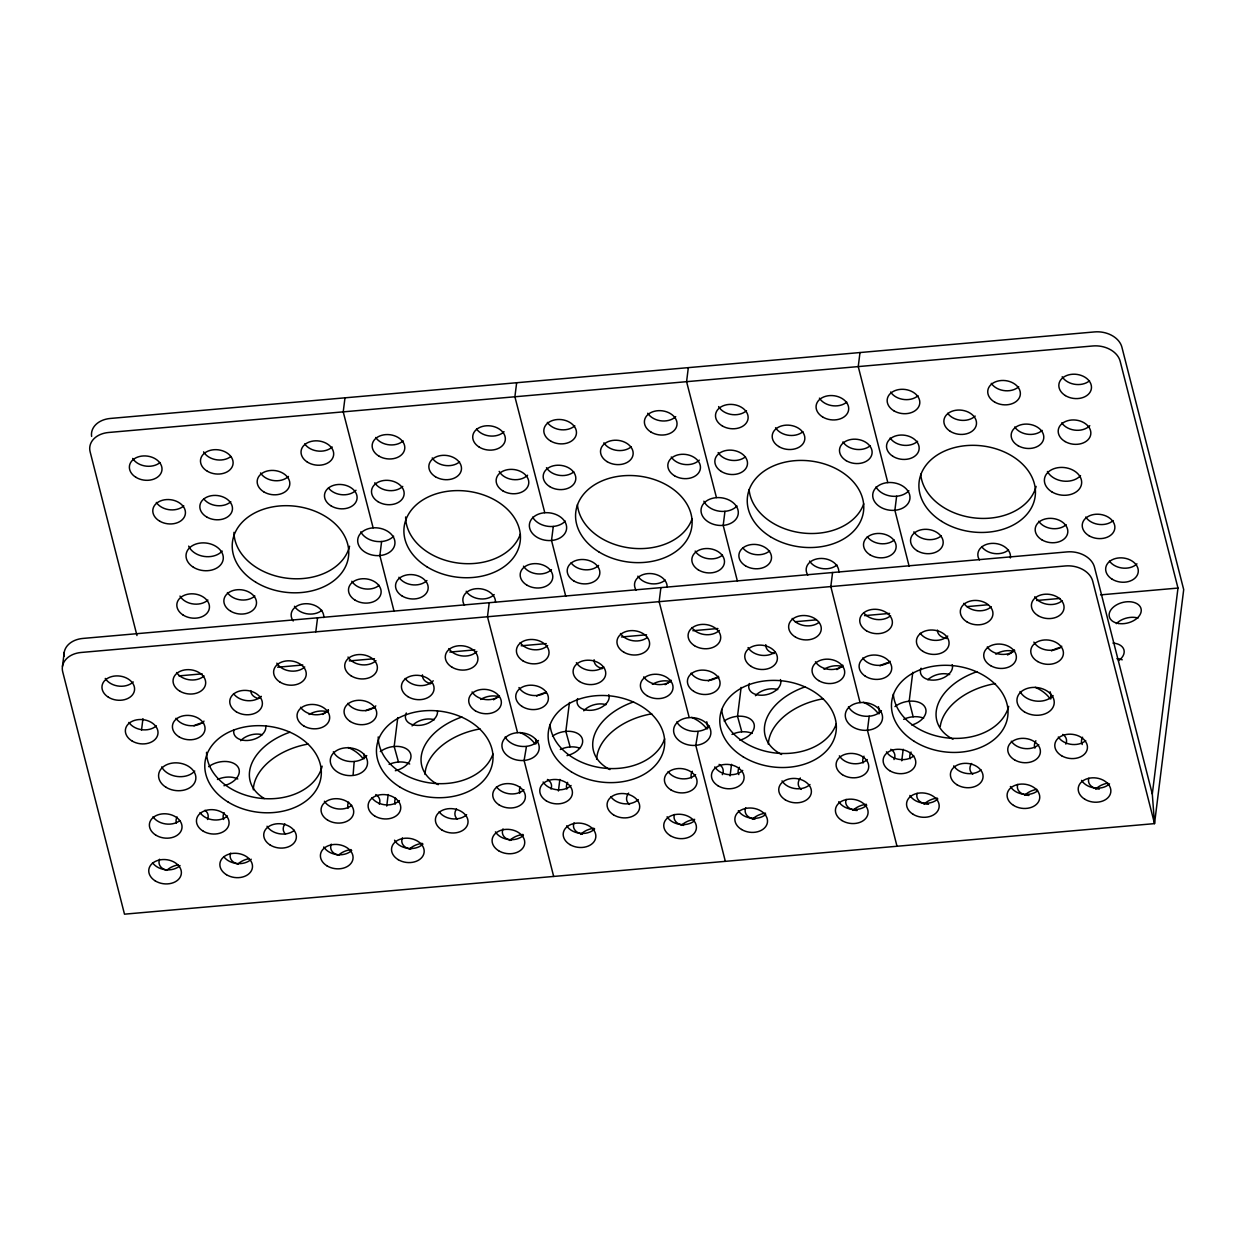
<?xml version="1.0" encoding="UTF-8"?>
<svg xmlns="http://www.w3.org/2000/svg" width="1246" height="1246" viewBox="0 0 1246 1246"><rect width="100%" height="100%" fill="white"/><g stroke="black" fill="none" stroke-linecap="round" stroke-linejoin="round"><path stroke-width="1.5" d="M62.471 666.345L64.216 652.312M141.53 730.109L142.947 718.662M315.799 631.847L317.559 617.798M344.986 397.832L343.226 411.865L373.13 527.837M333.321 751.821A18.721 13.862 7.1 0 0 354.176 761.508L353.07 775.479A18.721 13.862 7.1 0 0 367.196 760.029A18.721 13.862 7.1 0 0 345.89 747.802L345.376 747.849A18.721 13.862 7.1 0 0 330.595 763.3A18.721 13.862 7.1 0 0 352.431 775.542M386.743 806.084L388.176 794.527M398.471 762.022L394.172 746.479L397.77 717.603M489.226 602.706L487.482 616.754L517.557 732.71A18.721 13.862 7.1 0 1 538.879 744.952A18.721 13.862 7.1 0 1 524.737 760.387L523.273 760.512A18.721 13.862 7.1 0 1 502.216 748.021A18.721 13.862 7.1 0 1 516.716 732.788L517.043 732.757M516.654 382.74L514.894 396.773L544.798 512.745A18.721 13.862 7.1 0 1 566.26 524.831A18.721 13.862 7.1 0 1 552.352 540.39L550.888 540.53A18.721 13.862 7.1 0 1 529.675 528.195A18.721 13.862 7.1 0 1 543.957 512.822L544.471 512.776M538.428 740.467A18.721 13.862 7.1 0 1 526.482 746.338L524.099 760.449L553.676 876.452M565.326 521.093A18.721 13.862 7.1 0 1 554.096 526.342L553.286 526.435L551.526 540.468L565.746 596.258M558.41 790.992L559.859 779.435M569.438 702.51L565.84 731.386L570.138 746.93A18.721 12.086 -14.3 0 1 579.639 748.145M660.894 587.614L659.15 601.662L689.225 717.618A18.721 13.862 7.1 0 1 710.547 729.86A18.721 13.862 7.1 0 1 696.405 745.295L694.957 745.42A18.721 13.862 7.1 0 1 673.884 732.928A18.721 13.862 7.1 0 1 688.384 717.696L688.711 717.665M688.322 367.648L686.577 381.681L716.466 497.652A18.721 13.862 7.1 0 1 737.928 509.739A18.721 13.862 7.1 0 1 724.019 525.298L722.571 525.438A18.721 13.862 7.1 0 1 701.342 513.103A18.721 13.862 7.1 0 1 715.625 497.73L716.139 497.684M709.472 726.091A18.721 13.862 7.1 0 1 698.165 731.246L695.782 745.357L725.343 861.36M737.009 506.001A18.721 13.862 7.1 0 1 725.764 511.249L724.954 511.343L723.194 525.376L737.414 581.166M730.078 775.9L731.527 764.343M741.121 687.418L737.523 716.294L741.822 731.838A18.721 12.086 -14.3 0 1 752.195 733.411M832.577 572.521L830.817 586.57L860.052 702.604M859.989 352.556L858.245 366.589L887.806 482.591A18.721 13.862 7.1 0 1 909.658 494.833A18.721 13.862 7.1 0 1 894.877 510.284L894.239 510.346A18.721 13.862 7.1 0 1 873.025 498.011A18.721 13.862 7.1 0 1 887.308 482.638L887.822 482.591M881.436 710.687A18.721 13.862 7.1 0 1 869.194 716.232L867.45 730.265L897.011 846.268M908.864 490.706A18.721 13.862 7.1 0 1 896.622 496.251L894.877 510.284L909.097 566.073M901.761 760.808L903.194 749.267M912.788 672.31L909.191 701.202L913.162 716.777A18.721 12.086 -14.3 0 1 923.629 718.21M91.612 436.411A23.394 17.319 7.1 0 1 110.364 418.454L1094.611 331.919A23.394 17.319 7.1 0 1 1121.914 347.229L1183.7 589.607L1154.528 823.622L1092.742 581.243A23.394 17.319 7.1 0 0 1065.439 565.949L81.192 652.468A23.394 17.319 7.1 0 0 62.705 671.796L124.491 914.175L1154.528 823.622L1152.301 793.998L1177.984 588.065L1120.17 361.262A23.394 17.319 7.1 0 0 1092.867 345.967L108.604 432.487A23.394 17.319 7.1 0 0 90.133 451.815L136.967 635.538M354.176 761.493L354.814 761.431A18.721 13.862 7.1 0 0 366.76 755.559M178.926 675.893L202.164 673.852M277.671 667.217L302.84 665.006M349.301 660.925L374.47 658.713M449.822 652.079L474.897 649.882M521.186 645.802L546.262 643.606M621.489 636.986L646.565 634.79M692.854 630.725L717.93 628.514M795.088 621.723L816.301 619.869M864.537 615.633L889.613 613.421M966.943 606.631L988.234 604.746M1036.641 600.494L1059.879 598.454M1100.53 594.872L1177.984 588.065M896.622 496.251L895.983 496.297A18.721 13.862 7.1 0 1 875.969 486.952M724.954 511.343L724.315 511.39A18.721 13.862 7.1 0 1 703.865 501.204M553.271 526.435L552.648 526.482A18.721 13.862 7.1 0 1 532.618 517.137M913.162 716.777L912.648 716.824A18.721 12.086 -14.3 0 0 903.677 719.316M741.495 731.869L740.981 731.916A18.721 12.086 -14.3 0 0 732.009 734.408M569.811 746.961L569.297 747.008A18.721 12.086 -14.3 0 0 560.326 749.485M869.194 716.216L868.369 716.279A18.721 13.862 7.1 0 1 848.464 706.794M697.526 731.309L696.701 731.371A18.721 13.862 7.1 0 1 676.796 721.886M525.859 746.401L525.033 746.463A18.721 13.862 7.1 0 1 505.128 736.978M1152.301 793.998L1094.486 567.195A23.394 17.319 7.1 0 0 1067.183 551.9L82.937 638.435A23.394 17.319 7.1 0 0 64.185 656.393M394.079 611.35L379.859 555.56L381.603 541.527L382.429 541.434A18.721 13.862 7.1 0 0 393.658 536.185M1014.711 650.381A16.369 12.117 7.1 0 1 987.284 646.954M1053.104 695.595A18.721 13.862 7.1 0 1 1035.628 701.031A18.721 13.862 7.1 0 1 1020.022 691.468M937.849 798.935A16.369 12.117 7.1 0 1 909.876 795.446M913.801 755.886A16.369 12.117 7.1 0 1 886.451 751.821M890.158 661.268A16.369 12.117 7.1 0 1 862.699 657.981M1061.763 646.238A16.369 12.117 7.1 0 1 1033.884 642.095M991.302 606.755A16.369 12.117 7.1 0 1 963.859 603.329M890.578 615.726A16.369 12.117 7.1 0 1 863.665 612.705M1085.718 740.576A16.369 12.117 7.1 0 1 1058.306 737.009M947.739 636.052A16.369 12.117 7.1 0 1 920.233 633.264M1008.699 706.357A58.484 43.299 7.1 0 1 947.567 737.959A58.484 43.299 7.1 0 1 893.32 694.115M981.085 769.919A16.369 12.117 7.1 0 1 953.751 765.869M1109.532 783.827A16.369 12.117 7.1 0 1 1081.559 780.37M1062.106 600.774A16.369 12.117 7.1 0 1 1034.756 596.741M1037.7 790.743A16.369 12.117 7.1 0 1 1010.381 786.522M1038.743 744.641A16.369 12.117 7.1 0 1 1011.3 741.214M1024.679 795.291A16.369 10.575 -14.3 0 1 1036.874 789.357M1116.338 623.654A16.369 10.575 -14.3 0 1 1138.034 618.047M1095.701 789.123A16.369 10.575 -14.3 0 1 1107.834 783.127M995.772 654.134A16.369 10.575 -14.3 0 1 1013.839 651.393M940.247 726.48A58.484 37.754 -14.3 0 1 995.476 683.587M1035.301 687.325A58.484 37.754 -14.3 0 1 1050.082 698.726M1116.914 658.667A16.369 10.575 -14.3 0 1 1122.225 659.804M945.138 638.279A16.369 10.575 -14.3 0 1 946.524 637.095M924.049 804.2A16.369 10.575 -14.3 0 1 937.194 798.063M927.865 679.802A16.369 10.575 -14.3 0 1 949.67 674.569M911.807 725.047A18.721 12.086 -14.3 0 0 925.965 710.127A18.721 12.086 -14.3 0 0 909.191 701.202L908.677 701.249A18.721 12.086 -14.3 0 0 894.971 706.591M1082.244 744.547A16.369 10.575 -14.3 0 1 1082.572 737.227M1028.978 795.431A16.369 10.575 -14.3 0 1 1017.733 784.388M1099.268 789.123A16.369 10.575 -14.3 0 1 1088.817 778.236M1014.337 650.085A16.369 10.575 -14.3 0 1 1007.484 654.96M1051.499 650.926A16.369 10.575 -14.3 0 1 1060.922 647.437M1062.776 734.408A16.369 10.575 -14.3 0 1 1065.828 744.127M1034.943 748.145A16.369 10.575 -14.3 0 1 1035.878 740.747M972.768 774.233A16.369 10.575 -14.3 0 1 971.584 763.486M1050.16 691.795A58.484 37.754 -14.3 0 1 1050.876 698.913M952.972 739.252A58.484 37.754 -14.3 0 1 977.285 671.594M1112.943 643.076A16.369 10.575 -14.3 0 1 1123.892 649.649A16.369 10.575 -14.3 0 1 1118.487 660.769M946.571 638.528A16.369 10.575 -14.3 0 1 937.428 630.087M928.535 804.277A16.369 10.575 -14.3 0 1 917.149 793.313M910.203 758.798A16.369 10.575 -14.3 0 1 911.044 752.039M952.193 664.663A16.369 10.575 -14.3 0 1 935.699 679.989A16.369 10.575 -14.3 0 1 921.074 668.199M1089.518 380.793A16.369 12.117 7.1 0 1 1062.168 376.759M979.418 559.937A16.369 12.117 7.1 0 1 991.582 543.396A16.369 12.117 7.1 0 1 1010.366 557.959M1136.959 563.862A16.369 12.117 7.1 0 1 1109.454 561.105M975.166 416.071A16.369 12.117 7.1 0 1 947.661 413.283M1042.139 430.4A16.369 12.117 7.1 0 1 1014.711 426.973M1080.531 475.614A18.721 13.862 7.1 0 1 1063.04 481.065A18.721 13.862 7.1 0 1 1047.434 471.486M1018.714 386.774A16.369 12.117 7.1 0 1 991.286 383.347M1089.783 425.68A16.369 12.117 7.1 0 1 1061.748 422.846M1036.127 486.392A58.484 43.299 7.1 0 1 974.995 517.993A58.484 43.299 7.1 0 1 920.747 474.134M1008.512 549.953A16.369 12.117 7.1 0 1 981.63 546.589M1066.171 524.675A16.369 12.117 7.1 0 1 1038.728 521.249M918.006 395.745A16.369 12.117 7.1 0 1 890.61 392.023M917.586 441.302A16.369 12.117 7.1 0 1 890.127 438M941.228 535.905A16.369 12.117 7.1 0 1 913.879 531.84M1113.145 520.594A16.369 12.117 7.1 0 1 1085.733 517.028M809.978 784.513A16.369 12.117 7.1 0 1 782.021 780.868M719.316 630.445A16.369 12.117 7.1 0 1 691.826 627.563M818.965 622.393A16.369 12.117 7.1 0 1 792.191 618.421M867.278 759.546A16.369 12.117 7.1 0 1 839.337 755.839M742.741 770.417A16.369 12.117 7.1 0 1 714.783 766.897M866.733 805.196A16.369 12.117 7.1 0 1 838.76 801.692M765.714 814.448A16.369 12.117 7.1 0 1 738.317 810.725M836.315 723.801A58.484 43.299 7.1 0 1 774.467 752.895A58.484 43.299 7.1 0 1 721.683 709.488M718.568 676.298A16.369 12.117 7.1 0 1 691.094 673.167M748.052 647.577A16.369 12.117 7.1 0 0 775.37 651.767A16.369 10.575 -14.3 0 0 773.314 653.511M842.794 665.691A16.369 12.117 7.1 0 1 815.429 661.766M739.812 740.233A18.721 12.086 -14.3 0 0 754.313 725.437A18.721 12.086 -14.3 0 0 737.85 716.263L737.009 716.341A18.721 12.086 -14.3 0 0 724.16 721.045M878.43 706.653A58.484 37.754 -14.3 0 1 879.209 713.756M781.569 754.484A58.484 37.754 -14.3 0 1 805.259 686.811M880.019 665.894A16.369 10.575 -14.3 0 1 889.488 662.498M842.732 665.115A16.369 10.575 -14.3 0 1 838.527 668.619M837.686 669.118A16.369 10.575 -14.3 0 1 836.814 669.585M780.463 679.568A16.369 10.575 -14.3 0 1 764.328 695.05A16.369 10.575 -14.3 0 1 749.313 683.493M774.218 653.48A16.369 10.575 -14.3 0 1 765.776 644.649M890.765 749.282A16.369 10.575 -14.3 0 1 894.005 759.562M863.151 762.941A16.369 10.575 -14.3 0 1 863.992 756.182M801.162 789.388A16.369 10.575 -14.3 0 1 800.337 777.987M738.831 774.607A16.369 10.575 -14.3 0 1 739.299 767.256M754.951 819.198A16.369 10.575 -14.3 0 1 745.715 807.72M857.17 810.523A16.369 10.575 -14.3 0 1 846.096 799.387M824.011 669.273A16.369 10.575 -14.3 0 1 842.903 666.735M755.419 695.72A16.369 10.575 -14.3 0 1 777.738 689.583M768.346 744.267A58.484 37.754 -14.3 0 1 823.419 698.741M863.338 702.292A58.484 37.754 -14.3 0 1 878.259 713.6M752.366 819.292A16.369 10.575 -14.3 0 1 765.527 813.155M853.105 810.289A16.369 10.575 -14.3 0 1 866.359 804.277M807.797 575.107A16.369 12.117 7.1 0 1 819.292 558.535A16.369 12.117 7.1 0 1 838.792 572.194M863.727 503.82A58.484 43.299 7.1 0 1 801.894 532.914A58.484 43.299 7.1 0 1 749.095 489.507M894.192 540.032A16.369 12.117 7.1 0 1 867.309 536.699M769.654 550.903A16.369 12.117 7.1 0 1 742.756 547.757M836.923 564.983A16.369 12.117 7.1 0 1 809.542 561.058M746.479 410.713A16.369 12.117 7.1 0 1 718.615 406.57M846.782 402.1A16.369 12.117 7.1 0 1 819.416 398.144M870.331 445.632A16.369 12.117 7.1 0 1 842.935 441.909M802.922 431.677A16.369 12.117 7.1 0 1 775.557 427.736M745.466 456.784A16.369 12.117 7.1 0 1 718.132 452.594M638.295 799.605A16.369 12.117 7.1 0 1 610.805 796.677M547.648 645.537A16.369 12.117 7.1 0 1 520.158 642.656M647.297 637.485A16.369 12.117 7.1 0 1 620.508 633.513M695.611 774.638A16.369 12.117 7.1 0 1 668.121 771.632M571.073 785.51A16.369 12.117 7.1 0 1 543.1 781.99M694.443 820.849A16.369 12.117 7.1 0 1 667.093 816.784M594.654 828.964A16.369 12.117 7.1 0 1 566.65 825.818M664.632 738.894A58.484 43.299 7.1 0 1 602.784 767.988A58.484 43.299 7.1 0 1 550 724.58M546.246 691.951A16.369 12.117 7.1 0 1 518.959 687.543M576.368 662.67A16.369 12.117 7.1 0 0 603.703 666.859A16.369 10.575 -14.3 0 0 601.647 668.604M671.111 680.783A16.369 12.117 7.1 0 1 643.746 676.858M466.627 814.697A16.369 12.117 7.1 0 1 439.137 811.769M375.981 660.629A16.369 12.117 7.1 0 1 348.023 657.031M476.875 651.44A16.369 12.117 7.1 0 1 448.84 648.605M523.927 789.73A16.369 12.117 7.1 0 1 496.453 786.724M399.405 800.602A16.369 12.117 7.1 0 1 371.9 797.798M523.398 835.365A16.369 12.117 7.1 0 1 495.425 831.876M422.986 844.056A16.369 12.117 7.1 0 1 407.863 848.339A16.369 12.117 7.1 0 1 394.546 840.193M492.964 753.986A58.484 43.299 7.1 0 1 429.294 782.831A58.484 43.299 7.1 0 1 378.208 736.931M375.809 705.89A16.369 12.117 7.1 0 1 347.743 703.351M433.234 680.783A16.369 12.117 7.1 0 1 405.168 678.463M499.444 695.875A16.369 12.117 7.1 0 1 472.078 691.951M133.229 681.936A16.369 12.117 7.1 0 1 105.256 678.416M322.153 766.181A58.484 43.299 7.1 0 1 259.822 798.219A58.484 43.299 7.1 0 1 206.54 752.319M294.399 830.288A16.369 12.117 7.1 0 1 267.049 826.238M156.357 725.842A16.369 12.117 7.1 0 1 128.914 722.415M227.426 815.974A16.369 12.117 7.1 0 1 199.999 812.548M204.048 675.955A16.369 12.117 7.1 0 1 176.605 672.529M204.001 721.123A16.369 12.117 7.1 0 1 175.966 718.272M194.75 771.056A18.721 13.862 7.1 0 1 177.259 776.492A18.721 13.862 7.1 0 1 161.653 766.913M261.053 696.405A16.369 12.117 7.1 0 1 233.547 693.633M180.031 865.565A16.369 12.117 7.1 0 1 152.542 862.762M251.24 859.226A16.369 12.117 7.1 0 1 223.719 856.609M179.813 820.6A16.369 12.117 7.1 0 1 152.993 816.753M304.756 666.984A16.369 12.117 7.1 0 1 276.83 663.152M351.715 850.457A16.369 12.117 7.1 0 1 323.758 846.968M351.73 805.29A16.369 12.117 7.1 0 1 324.396 801.225M328.57 710.22A16.369 12.117 7.1 0 1 300.551 707.245M567.008 755.637A18.721 12.086 -14.3 0 0 582.661 740.918A18.721 12.086 -14.3 0 0 566.167 731.355L565.326 731.433A18.721 12.086 -14.3 0 0 552.492 736.137M706.762 721.745A58.484 37.754 -14.3 0 1 707.541 728.848M609.901 769.576A58.484 37.754 -14.3 0 1 633.575 701.903M708.351 680.986A16.369 10.575 -14.3 0 1 718.817 677.466M671.049 680.207A16.369 10.575 -14.3 0 1 667.669 683.197M666.859 683.711A16.369 10.575 -14.3 0 1 665.13 684.677M608.78 694.661A16.369 10.575 -14.3 0 1 593.657 710.002A16.369 10.575 -14.3 0 1 577.21 699.972M577.396 699.286A16.369 10.575 -14.3 0 1 577.646 698.585M602.55 668.572A16.369 10.575 -14.3 0 1 594.093 659.741M719.098 764.374A16.369 10.575 -14.3 0 1 722.322 774.654M691.483 778.034A16.369 10.575 -14.3 0 1 692.324 771.274M629.495 804.48A16.369 10.575 -14.3 0 1 628.654 793.079M566.899 789.076A16.369 10.575 -14.3 0 1 567.631 782.348M582.365 834.15A16.369 10.575 -14.3 0 1 574.048 822.812M683.602 825.413A16.369 10.575 -14.3 0 1 674.429 814.479M652.343 684.365A16.369 10.575 -14.3 0 1 671.236 681.827M583.751 710.812A16.369 10.575 -14.3 0 1 606.07 704.675M596.678 759.359A58.484 37.754 -14.3 0 1 651.751 713.833M691.67 717.385A58.484 37.754 -14.3 0 1 706.591 728.692M580.698 834.384A16.369 10.575 -14.3 0 1 593.859 828.247M681.422 825.382A16.369 10.575 -14.3 0 1 694.676 819.37M380.326 751.587A18.721 12.086 -14.3 0 1 409.249 751.307A18.721 12.086 -14.3 0 1 395.34 770.729M535.578 739.158A58.484 37.754 -14.3 0 1 535.873 743.94M438.234 784.669A58.484 37.754 -14.3 0 1 461.908 716.995M536.668 696.078A16.369 10.575 -14.3 0 1 546.137 692.683M498.805 695.938A16.369 10.575 -14.3 0 1 496.001 698.29M495.192 698.804A16.369 10.575 -14.3 0 1 493.463 699.769M437.439 711.045A16.369 10.575 -14.3 0 1 419.466 725.374A16.369 10.575 -14.3 0 1 406.289 712.992M430.867 683.665A16.369 10.575 -14.3 0 1 422.425 674.834M547.43 779.466A16.369 10.575 -14.3 0 1 550.966 789.061M519.816 793.126A16.369 10.575 -14.3 0 1 520.283 787.051M457.266 819.089A16.369 10.575 -14.3 0 1 456.519 808.841M395.231 804.168A16.369 10.575 -14.3 0 1 395.605 798.125M410.697 849.242A16.369 10.575 -14.3 0 1 402.365 837.904M511.016 840.349A16.369 10.575 -14.3 0 1 503.01 828.886M480.66 699.458A16.369 10.575 -14.3 0 1 498.743 696.654M412.083 725.904A16.369 10.575 -14.3 0 1 434.402 719.767M425.011 774.451A58.484 37.754 -14.3 0 1 480.084 728.926M519.987 732.477A58.484 37.754 -14.3 0 1 534.908 743.784M389.126 764.374A18.721 12.086 -14.3 0 1 409.7 764.016M409.669 848.869A16.369 10.575 -14.3 0 1 422.176 843.34M509.754 840.474A16.369 10.575 -14.3 0 1 523.009 834.462M429.963 683.696A16.369 10.575 -14.3 0 1 432.097 681.951M237.908 864.039A16.369 10.575 -14.3 0 1 249.371 858.603M166.902 870.191A16.369 10.575 -14.3 0 1 178.412 864.833M309.07 714.503A16.369 10.575 -14.3 0 1 327.978 712.042M240.634 740.731A16.369 10.575 -14.3 0 1 262.221 734.719M217.458 779.466A18.721 12.086 -14.3 0 1 237.784 778.984M253.327 789.808A58.484 37.754 -14.3 0 1 308.027 744.08M348.039 747.444A58.484 37.754 -14.3 0 1 363.084 758.674M258.966 698.181A16.369 10.575 -14.3 0 1 261.208 696.498M338.554 855.114A16.369 10.575 -14.3 0 1 351.076 849.585M204.983 810.258A16.369 10.575 -14.3 0 1 207.506 819.51M176.387 823.045A16.369 10.575 -14.3 0 1 177.088 816.955M238.235 864.163A16.369 10.575 -14.3 0 1 230.666 853.074M166.995 870.378A16.369 10.575 -14.3 0 1 159.597 859.226M328.181 709.815A16.369 10.575 -14.3 0 1 322.589 714.441M265.694 725.748A16.369 10.575 -14.3 0 1 249.402 740.311A16.369 10.575 -14.3 0 1 233.936 729.876M208.658 766.679A18.721 12.086 -14.3 0 1 237.503 766.306A18.721 12.086 -14.3 0 1 223.984 785.728M223.641 819.479A16.369 10.575 -14.3 0 1 224.171 812.75M285.521 834.119A16.369 10.575 -14.3 0 1 284.898 823.855M363.863 754.001A58.484 37.754 -14.3 0 1 364.206 758.767M264.323 798.53A58.484 37.754 -14.3 0 1 289.866 732.212M193.971 725.873A16.369 10.575 -14.3 0 1 203.581 722.773M258.327 698.554A16.369 10.575 -14.3 0 1 250.726 690.611M338.694 855.301A16.369 10.575 -14.3 0 1 331.265 844.149M375.762 794.559A16.369 10.575 -14.3 0 1 379.282 804.153M348.132 808.202A16.369 10.575 -14.3 0 1 348.615 802.144M365.732 710.734A16.369 10.575 -14.3 0 1 375.358 707.666M636.13 590.199A16.369 12.117 7.1 0 1 647.624 573.627A16.369 12.117 7.1 0 1 667.124 587.287M692.06 518.912A58.484 43.299 7.1 0 1 630.211 548.006A58.484 43.299 7.1 0 1 577.428 504.599M722.509 555.124A16.369 12.117 7.1 0 1 695.175 551.075M598.61 565.419A16.369 12.117 7.1 0 1 571.089 562.849M665.239 580.075A16.369 12.117 7.1 0 1 637.874 576.15M574.811 425.805A16.369 12.117 7.1 0 1 547.368 422.378M675.721 416.631A16.369 12.117 7.1 0 1 647.749 413.236M699.271 460.132A16.369 12.117 7.1 0 1 671.251 457.002M631.255 446.769A16.369 12.117 7.1 0 1 603.889 442.828M573.783 471.876A16.369 12.117 7.1 0 1 546.464 467.686M464.462 605.291A16.369 12.117 7.1 0 1 475.941 588.719A16.369 12.117 7.1 0 1 495.441 602.379M520.392 534.004A58.484 43.299 7.1 0 1 456.721 562.849A58.484 43.299 7.1 0 1 405.635 516.965M551.464 569.64A16.369 12.117 7.1 0 1 523.491 566.167M426.942 580.511A16.369 12.117 7.1 0 1 398.938 577.241M494.195 594.591A16.369 12.117 7.1 0 1 466.206 591.243M403.143 440.897A16.369 12.117 7.1 0 1 375.7 437.471M504.054 431.723A16.369 12.117 7.1 0 1 476.548 429.029M381.603 541.527A18.721 13.862 7.1 0 1 360.748 531.855M527.588 475.224A16.369 12.117 7.1 0 1 512.48 479.523A16.369 12.117 7.1 0 1 499.163 471.377M459.587 461.861A16.369 12.117 7.1 0 1 432.222 457.921M402.754 486.407A16.369 12.117 7.1 0 1 374.797 482.778M293.199 621.006A16.369 12.117 7.1 0 1 303.884 603.843A16.369 12.117 7.1 0 1 323.773 617.564M207.88 600.058A16.369 12.117 7.1 0 1 179.985 596.071M160.033 462.531A16.369 12.117 7.1 0 1 132.683 458.435M288.465 476.439A16.369 12.117 7.1 0 1 260.507 472.95M230.821 501.733A16.369 12.117 7.1 0 1 203.892 498.992M222.177 551.075A18.721 13.862 7.1 0 1 204.11 556.432A18.721 13.862 7.1 0 1 188.676 546.106M254.854 595.993A16.369 12.117 7.1 0 1 227.411 592.566M321.826 610.322A16.369 12.117 7.1 0 1 294.477 606.257M349.581 546.2A58.484 43.299 7.1 0 1 287.25 578.237A58.484 43.299 7.1 0 1 233.968 532.338M183.785 505.86A16.369 12.117 7.1 0 1 156.342 502.434M230.821 456.534A16.369 12.117 7.1 0 1 203.596 451.846M332.184 447.003A16.369 12.117 7.1 0 1 304.709 443.888M379.158 585.324A16.369 12.117 7.1 0 1 351.824 581.259M355.998 490.239A16.369 12.117 7.1 0 1 328.461 487.965M380.669 555.482L379.859 555.56A18.721 13.862 7.1 0 1 358.614 536.372A18.721 13.862 7.1 0 1 390.045 533.07A18.721 13.862 7.1 0 1 380.669 555.482M867.45 730.265L866.624 730.327A18.721 13.862 7.1 0 1 846.486 710.5A18.721 13.862 7.1 0 1 878.196 708.273A18.721 13.862 7.1 0 1 867.45 730.265M913.038 814.261A16.369 12.117 7.1 0 0 939.063 807.517A16.369 12.117 7.1 0 0 916.526 793.546A16.369 12.117 7.1 0 0 913.038 814.261M889.613 770.635A16.369 12.117 7.1 0 0 915.654 763.891A16.369 12.117 7.1 0 0 893.102 749.921A16.369 12.117 7.1 0 0 889.613 770.635M865.269 676.173A16.369 12.117 7.1 0 0 891.56 669.912A16.369 12.117 7.1 0 0 869.443 655.567A16.369 12.117 7.1 0 0 865.269 676.173M1037.669 661.533A16.369 12.117 7.1 0 0 1063.352 654.15A16.369 12.117 7.1 0 0 1040.27 640.693A16.369 12.117 7.1 0 0 1037.669 661.533M967.208 622.034A16.369 12.117 7.1 0 0 992.875 614.667A16.369 12.117 7.1 0 0 969.809 601.195A16.369 12.117 7.1 0 0 967.208 622.034M866.437 630.756A16.369 12.117 7.1 0 0 892.292 623.685A16.369 12.117 7.1 0 0 869.474 609.979A16.369 12.117 7.1 0 0 866.437 630.756M1037.918 615.555A16.369 12.117 7.1 0 0 1063.944 608.764A16.369 12.117 7.1 0 0 1041.36 594.825A16.369 12.117 7.1 0 0 1037.918 615.555M1084.721 799.184A16.369 12.117 7.1 0 0 1110.747 792.409A16.369 12.117 7.1 0 0 1088.179 778.454A16.369 12.117 7.1 0 0 1084.721 799.184M922.928 651.378A16.369 12.117 7.1 0 0 948.954 644.618A16.369 12.117 7.1 0 0 926.417 630.647A16.369 12.117 7.1 0 0 922.928 651.378M990.632 665.66A16.369 12.117 7.1 0 0 1016.3 658.293A16.369 12.117 7.1 0 0 993.233 644.821A16.369 12.117 7.1 0 0 990.632 665.66M1024.337 711.793A18.721 13.862 7.1 0 0 1054.1 704.068A18.721 13.862 7.1 0 0 1028.324 688.119A18.721 13.862 7.1 0 0 1024.337 711.793M1014.649 759.935A16.369 12.117 7.1 0 0 1040.332 752.553A16.369 12.117 7.1 0 0 1017.266 739.096A16.369 12.117 7.1 0 0 1014.649 759.935M956.897 784.684A16.369 12.117 7.1 0 0 982.938 777.925A16.369 12.117 7.1 0 0 960.386 763.969A16.369 12.117 7.1 0 0 956.897 784.684M914.299 741.386A58.484 43.299 7.1 0 0 1007.531 717.743A58.484 43.299 7.1 0 0 927.413 667.482A58.484 43.299 7.1 0 0 914.299 741.386M1061.608 755.746A16.369 12.117 7.1 0 0 1087.369 748.503A16.369 12.117 7.1 0 0 1064.411 734.922A16.369 12.117 7.1 0 0 1061.608 755.746M1013.496 805.368A16.369 12.117 7.1 0 0 1039.616 798.764A16.369 12.117 7.1 0 0 1017.203 784.669A16.369 12.117 7.1 0 0 1013.496 805.368M1118.643 623.498A16.369 10.575 -14.3 0 0 1141.165 609.278A16.369 10.575 -14.3 0 0 1115.715 605.385A16.369 10.575 -14.3 0 0 1118.643 623.498M1065.346 395.574A16.369 12.117 7.1 0 0 1091.356 388.799A16.369 12.117 7.1 0 0 1068.788 374.844A16.369 12.117 7.1 0 0 1065.346 395.574M917.04 550.67A16.369 12.117 7.1 0 0 943.066 543.91A16.369 12.117 7.1 0 0 920.529 529.939A16.369 12.117 7.1 0 0 917.04 550.67M1065.096 441.551A16.369 12.117 7.1 0 0 1090.78 434.184A16.369 12.117 7.1 0 0 1067.697 420.712A16.369 12.117 7.1 0 0 1065.096 441.551M994.635 402.069A16.369 12.117 7.1 0 0 1020.303 394.686A16.369 12.117 7.1 0 0 997.236 381.229A16.369 12.117 7.1 0 0 994.635 402.069M941.727 521.404A58.484 43.299 7.1 0 0 1034.959 497.761A58.484 43.299 7.1 0 0 954.841 447.516A58.484 43.299 7.1 0 0 941.727 521.404M893.865 410.791A16.369 12.117 7.1 0 0 919.719 403.704A16.369 12.117 7.1 0 0 896.886 389.998A16.369 12.117 7.1 0 0 893.865 410.791M1042.077 539.954A16.369 12.117 7.1 0 0 1067.76 532.572A16.369 12.117 7.1 0 0 1044.678 519.115A16.369 12.117 7.1 0 0 1042.077 539.954M1112.148 579.203A16.369 12.117 7.1 0 0 1138.174 572.428A16.369 12.117 7.1 0 0 1115.606 558.488A16.369 12.117 7.1 0 0 1112.148 579.203M950.355 431.396A16.369 12.117 7.1 0 0 976.381 424.637A16.369 12.117 7.1 0 0 953.829 410.682A16.369 12.117 7.1 0 0 950.355 431.396M1018.06 445.694A16.369 12.117 7.1 0 0 1043.727 438.312A16.369 12.117 7.1 0 0 1020.661 424.855A16.369 12.117 7.1 0 0 1018.06 445.694M1051.764 491.812A18.721 13.862 7.1 0 0 1081.528 484.102A18.721 13.862 7.1 0 0 1055.751 468.138A18.721 13.862 7.1 0 0 1051.764 491.812M1089.035 535.764A16.369 12.117 7.1 0 0 1114.796 528.522A16.369 12.117 7.1 0 0 1091.823 514.956A16.369 12.117 7.1 0 0 1089.035 535.764M892.697 456.192A16.369 12.117 7.1 0 0 918.987 449.946A16.369 12.117 7.1 0 0 896.871 435.586A16.369 12.117 7.1 0 0 892.697 456.192M717.93 785.728A16.369 12.117 7.1 0 0 743.971 778.984A16.369 12.117 7.1 0 0 721.434 765.013A16.369 12.117 7.1 0 0 717.93 785.728M694.489 645.677A16.369 12.117 7.1 0 0 720.577 639.027A16.369 12.117 7.1 0 0 698.118 624.994A16.369 12.117 7.1 0 0 694.489 645.677M842.436 774.685A16.369 12.117 7.1 0 0 868.587 768.143A16.369 12.117 7.1 0 0 846.221 754.017A16.369 12.117 7.1 0 0 842.436 774.685M742.943 756.665A58.484 43.299 7.1 0 0 835.91 732.555A58.484 43.299 7.1 0 0 755.388 682.668A58.484 43.299 7.1 0 0 742.943 756.665M693.695 691.328A16.369 12.117 7.1 0 0 719.908 684.911A16.369 12.117 7.1 0 0 697.651 670.675A16.369 12.117 7.1 0 0 693.695 691.328M741.572 829.493A16.369 12.117 7.1 0 0 767.427 822.407A16.369 12.117 7.1 0 0 744.61 808.701A16.369 12.117 7.1 0 0 741.572 829.493M841.922 820.522A16.369 12.117 7.1 0 0 867.964 813.763A16.369 12.117 7.1 0 0 845.411 799.792A16.369 12.117 7.1 0 0 841.922 820.522M785.136 799.714A16.369 12.117 7.1 0 0 811.255 793.11A16.369 12.117 7.1 0 0 788.827 779.03A16.369 12.117 7.1 0 0 785.136 799.714M795.54 637.127A16.369 12.117 7.1 0 0 821.207 629.76A16.369 12.117 7.1 0 0 798.141 616.287A16.369 12.117 7.1 0 0 795.54 637.127M751.167 666.408A16.369 12.117 7.1 0 0 777.27 659.788A16.369 12.117 7.1 0 0 754.827 645.724A16.369 12.117 7.1 0 0 751.167 666.408M818.622 680.565A16.369 12.117 7.1 0 0 844.586 673.681A16.369 12.117 7.1 0 0 821.939 659.819A16.369 12.117 7.1 0 0 818.622 680.565M870.004 554.797A16.369 12.117 7.1 0 0 896.03 548.038A16.369 12.117 7.1 0 0 873.477 534.082A16.369 12.117 7.1 0 0 870.004 554.797M822.609 416.943A16.369 12.117 7.1 0 0 848.588 410.105A16.369 12.117 7.1 0 0 825.958 396.212A16.369 12.117 7.1 0 0 822.609 416.943M745.513 565.84A16.369 12.117 7.1 0 0 771.414 558.878A16.369 12.117 7.1 0 0 748.69 545.078A16.369 12.117 7.1 0 0 745.513 565.84M722.4 425.992A16.369 12.117 7.1 0 0 748.067 418.625A16.369 12.117 7.1 0 0 725.001 405.152A16.369 12.117 7.1 0 0 722.4 425.992M770.371 536.683A58.484 43.299 7.1 0 0 863.338 512.573A58.484 43.299 7.1 0 0 782.815 462.702A58.484 43.299 7.1 0 0 770.371 536.683M846.19 460.662A16.369 12.117 7.1 0 0 872.029 453.575A16.369 12.117 7.1 0 0 849.196 439.885A16.369 12.117 7.1 0 0 846.19 460.662M778.766 446.535A16.369 12.117 7.1 0 0 804.729 439.667A16.369 12.117 7.1 0 0 782.067 425.789A16.369 12.117 7.1 0 0 778.766 446.535M721.263 471.44A16.369 12.117 7.1 0 0 747.366 464.805A16.369 12.117 7.1 0 0 724.923 450.74A16.369 12.117 7.1 0 0 721.263 471.44M546.262 800.82A16.369 12.117 7.1 0 0 572.303 794.076A16.369 12.117 7.1 0 0 549.766 780.105A16.369 12.117 7.1 0 0 546.262 800.82M522.822 660.769A16.369 12.117 7.1 0 0 548.91 654.119A16.369 12.117 7.1 0 0 526.435 640.086A16.369 12.117 7.1 0 0 522.822 660.769M670.753 789.777A16.369 12.117 7.1 0 0 696.903 783.236A16.369 12.117 7.1 0 0 674.538 769.109A16.369 12.117 7.1 0 0 670.753 789.777M571.26 771.757A58.484 43.299 7.1 0 0 664.243 747.647A58.484 43.299 7.1 0 0 583.72 697.76A58.484 43.299 7.1 0 0 571.26 771.757M522.027 706.42A16.369 12.117 7.1 0 0 548.24 700.003A16.369 12.117 7.1 0 0 525.983 685.767A16.369 12.117 7.1 0 0 522.027 706.42M569.905 844.586A16.369 12.117 7.1 0 0 595.759 837.499A16.369 12.117 7.1 0 0 572.926 823.793A16.369 12.117 7.1 0 0 569.905 844.586M670.255 835.614A16.369 12.117 7.1 0 0 696.296 828.855A16.369 12.117 7.1 0 0 673.743 814.884A16.369 12.117 7.1 0 0 670.255 835.614M613.468 814.806A16.369 12.117 7.1 0 0 639.572 808.202A16.369 12.117 7.1 0 0 617.159 794.123A16.369 12.117 7.1 0 0 613.468 814.806M623.857 652.219A16.369 12.117 7.1 0 0 649.54 644.852A16.369 12.117 7.1 0 0 626.458 631.379A16.369 12.117 7.1 0 0 623.857 652.219M579.499 681.5A16.369 12.117 7.1 0 0 605.603 674.88A16.369 12.117 7.1 0 0 583.159 660.816A16.369 12.117 7.1 0 0 579.499 681.5M646.954 695.642A16.369 12.117 7.1 0 0 672.918 688.773A16.369 12.117 7.1 0 0 650.256 674.911A16.369 12.117 7.1 0 0 646.954 695.642M374.594 815.912A16.369 12.117 7.1 0 0 400.636 809.168A16.369 12.117 7.1 0 0 378.099 795.197A16.369 12.117 7.1 0 0 374.594 815.912M351.154 675.862A16.369 12.117 7.1 0 0 377.242 669.211A16.369 12.117 7.1 0 0 354.767 655.162A16.369 12.117 7.1 0 0 351.154 675.862M499.085 804.869A16.369 12.117 7.1 0 0 525.236 798.328A16.369 12.117 7.1 0 0 502.87 784.201A16.369 12.117 7.1 0 0 499.085 804.869M399.592 786.849A58.484 43.299 7.1 0 0 492.575 762.739A58.484 43.299 7.1 0 0 412.052 712.852A58.484 43.299 7.1 0 0 399.592 786.849M350.344 721.512A16.369 12.117 7.1 0 0 376.572 715.095A16.369 12.117 7.1 0 0 354.316 700.859A16.369 12.117 7.1 0 0 350.344 721.512M398.237 859.678A16.369 12.117 7.1 0 0 424.092 852.591A16.369 12.117 7.1 0 0 401.259 838.885A16.369 12.117 7.1 0 0 398.237 859.678M498.587 850.707A16.369 12.117 7.1 0 0 524.613 843.947A16.369 12.117 7.1 0 0 502.076 829.976A16.369 12.117 7.1 0 0 498.587 850.707M441.785 829.898A16.369 12.117 7.1 0 0 467.904 823.295A16.369 12.117 7.1 0 0 445.492 809.215A16.369 12.117 7.1 0 0 441.785 829.898M452.189 667.311A16.369 12.117 7.1 0 0 477.857 659.944A16.369 12.117 7.1 0 0 454.79 646.472A16.369 12.117 7.1 0 0 452.189 667.311M407.831 696.592A16.369 12.117 7.1 0 0 433.935 689.973A16.369 12.117 7.1 0 0 411.492 675.908A16.369 12.117 7.1 0 0 407.831 696.592M475.271 710.734A16.369 12.117 7.1 0 0 501.25 703.865A16.369 12.117 7.1 0 0 478.589 690.004A16.369 12.117 7.1 0 0 475.271 710.734M108.418 697.23A16.369 12.117 7.1 0 0 134.459 690.518A16.369 12.117 7.1 0 0 111.938 676.531A16.369 12.117 7.1 0 0 108.418 697.23M226.445 874.692A16.369 12.117 7.1 0 0 252.393 867.792A16.369 12.117 7.1 0 0 229.716 853.946A16.369 12.117 7.1 0 0 226.445 874.692M155.563 834.945A16.369 12.117 7.1 0 0 181.854 828.683A16.369 12.117 7.1 0 0 159.737 814.323A16.369 12.117 7.1 0 0 155.563 834.945M155.22 880.875A16.369 12.117 7.1 0 0 181.262 874.147A16.369 12.117 7.1 0 0 158.74 860.161A16.369 12.117 7.1 0 0 155.22 880.875M236.242 711.731A16.369 12.117 7.1 0 0 262.267 704.987A16.369 12.117 7.1 0 0 239.715 691.016A16.369 12.117 7.1 0 0 236.242 711.731M179.315 736.993A16.369 12.117 7.1 0 0 204.983 729.611A16.369 12.117 7.1 0 0 181.916 716.154A16.369 12.117 7.1 0 0 179.315 736.993M303.853 725.982A16.369 12.117 7.1 0 0 329.598 718.74A16.369 12.117 7.1 0 0 306.641 705.174A16.369 12.117 7.1 0 0 303.853 725.982M228.236 802.128A58.484 43.299 7.1 0 0 320.938 777.551A58.484 43.299 7.1 0 0 240.026 728.038A58.484 43.299 7.1 0 0 228.236 802.128M270.211 845.053A16.369 12.117 7.1 0 0 296.252 838.293A16.369 12.117 7.1 0 0 273.699 824.338A16.369 12.117 7.1 0 0 270.211 845.053M179.954 691.25A16.369 12.117 7.1 0 0 205.621 683.867A16.369 12.117 7.1 0 0 182.555 670.41A16.369 12.117 7.1 0 0 179.954 691.25M132.263 741.121A16.369 12.117 7.1 0 0 157.946 733.754A16.369 12.117 7.1 0 0 134.864 720.281A16.369 12.117 7.1 0 0 132.263 741.121M203.347 831.253A16.369 12.117 7.1 0 0 229.015 823.871A16.369 12.117 7.1 0 0 205.948 810.414A16.369 12.117 7.1 0 0 203.347 831.253M165.983 787.254A18.721 13.862 7.1 0 0 195.731 779.529A18.721 13.862 7.1 0 0 169.97 763.564A18.721 13.862 7.1 0 0 165.983 787.254M326.904 865.799A16.369 12.117 7.1 0 0 352.945 859.039A16.369 12.117 7.1 0 0 330.392 845.068A16.369 12.117 7.1 0 0 326.904 865.799M327.558 820.055A16.369 12.117 7.1 0 0 353.584 813.295A16.369 12.117 7.1 0 0 331.047 799.325A16.369 12.117 7.1 0 0 327.558 820.055M279.883 682.029A16.369 12.117 7.1 0 0 306.095 675.597A16.369 12.117 7.1 0 0 283.839 661.377A16.369 12.117 7.1 0 0 279.883 682.029M698.336 569.889A16.369 12.117 7.1 0 0 724.362 563.13A16.369 12.117 7.1 0 0 701.794 549.175A16.369 12.117 7.1 0 0 698.336 569.889M650.926 432.035A16.369 12.117 7.1 0 0 676.921 425.198A16.369 12.117 7.1 0 0 654.29 411.305A16.369 12.117 7.1 0 0 650.926 432.035M573.83 580.932A16.369 12.117 7.1 0 0 599.747 573.97A16.369 12.117 7.1 0 0 577.023 560.17A16.369 12.117 7.1 0 0 573.83 580.932M550.716 441.084A16.369 12.117 7.1 0 0 576.4 433.717A16.369 12.117 7.1 0 0 553.333 420.245A16.369 12.117 7.1 0 0 550.716 441.084M598.687 551.776A58.484 43.299 7.1 0 0 691.67 527.665A58.484 43.299 7.1 0 0 611.147 477.794A58.484 43.299 7.1 0 0 598.687 551.776M674.522 475.754A16.369 12.117 7.1 0 0 700.361 468.667A16.369 12.117 7.1 0 0 677.528 454.977A16.369 12.117 7.1 0 0 674.522 475.754M607.082 461.627A16.369 12.117 7.1 0 0 633.046 454.759A16.369 12.117 7.1 0 0 610.4 440.882A16.369 12.117 7.1 0 0 607.082 461.627M549.595 486.532A16.369 12.117 7.1 0 0 575.683 479.897A16.369 12.117 7.1 0 0 553.24 465.833A16.369 12.117 7.1 0 0 549.595 486.532M526.669 584.981A16.369 12.117 7.1 0 0 552.679 578.222A16.369 12.117 7.1 0 0 530.126 564.267A16.369 12.117 7.1 0 0 526.669 584.981M479.258 447.127A16.369 12.117 7.1 0 0 505.237 440.29A16.369 12.117 7.1 0 0 482.623 426.397A16.369 12.117 7.1 0 0 479.258 447.127M402.162 596.024A16.369 12.117 7.1 0 0 428.079 589.062A16.369 12.117 7.1 0 0 405.355 575.263A16.369 12.117 7.1 0 0 402.162 596.024M379.049 456.176A16.369 12.117 7.1 0 0 404.732 448.809A16.369 12.117 7.1 0 0 381.65 435.337A16.369 12.117 7.1 0 0 379.049 456.176M427.02 566.868A58.484 43.299 7.1 0 0 520.003 542.758A58.484 43.299 7.1 0 0 439.48 492.886A58.484 43.299 7.1 0 0 427.02 566.868M502.839 490.846A16.369 12.117 7.1 0 0 528.693 483.76A16.369 12.117 7.1 0 0 505.86 470.069A16.369 12.117 7.1 0 0 502.839 490.846M435.415 476.72A16.369 12.117 7.1 0 0 461.378 469.851A16.369 12.117 7.1 0 0 438.732 455.974A16.369 12.117 7.1 0 0 435.415 476.72M377.912 501.624A16.369 12.117 7.1 0 0 404.015 494.989A16.369 12.117 7.1 0 0 381.572 480.925A16.369 12.117 7.1 0 0 377.912 501.624M263.654 491.765A16.369 12.117 7.1 0 0 289.695 485.005A16.369 12.117 7.1 0 0 267.142 471.05A16.369 12.117 7.1 0 0 263.654 491.765M206.743 517.012A16.369 12.117 7.1 0 0 232.41 509.63A16.369 12.117 7.1 0 0 209.344 496.173A16.369 12.117 7.1 0 0 206.743 517.012M193.41 567.273A18.721 13.862 7.1 0 0 223.159 559.563A18.721 13.862 7.1 0 0 197.398 543.599A18.721 13.862 7.1 0 0 193.41 567.273M331.28 506.001A16.369 12.117 7.1 0 0 357.026 498.758A16.369 12.117 7.1 0 0 334.068 485.192A16.369 12.117 7.1 0 0 331.28 506.001M354.985 600.074A16.369 12.117 7.1 0 0 381.011 593.33A16.369 12.117 7.1 0 0 358.459 579.359A16.369 12.117 7.1 0 0 354.985 600.074M307.31 462.048A16.369 12.117 7.1 0 0 333.523 455.631A16.369 12.117 7.1 0 0 311.266 441.395A16.369 12.117 7.1 0 0 307.31 462.048M207.381 471.268A16.369 12.117 7.1 0 0 233.049 463.901A16.369 12.117 7.1 0 0 209.982 450.429A16.369 12.117 7.1 0 0 207.381 471.268M159.69 521.155A16.369 12.117 7.1 0 0 185.374 513.773A16.369 12.117 7.1 0 0 162.292 500.316A16.369 12.117 7.1 0 0 159.69 521.155M255.664 582.147A58.484 43.299 7.1 0 0 348.366 557.569A58.484 43.299 7.1 0 0 267.454 508.057A58.484 43.299 7.1 0 0 255.664 582.147M135.845 477.265A16.369 12.117 7.1 0 0 161.887 470.536A16.369 12.117 7.1 0 0 139.365 456.55A16.369 12.117 7.1 0 0 135.845 477.265M182.991 614.963A16.369 12.117 7.1 0 0 209.281 608.702A16.369 12.117 7.1 0 0 187.165 594.358A16.369 12.117 7.1 0 0 182.991 614.963M230.759 611.272A16.369 12.117 7.1 0 0 256.442 603.905A16.369 12.117 7.1 0 0 233.376 590.433A16.369 12.117 7.1 0 0 230.759 611.272"/></g></svg>
